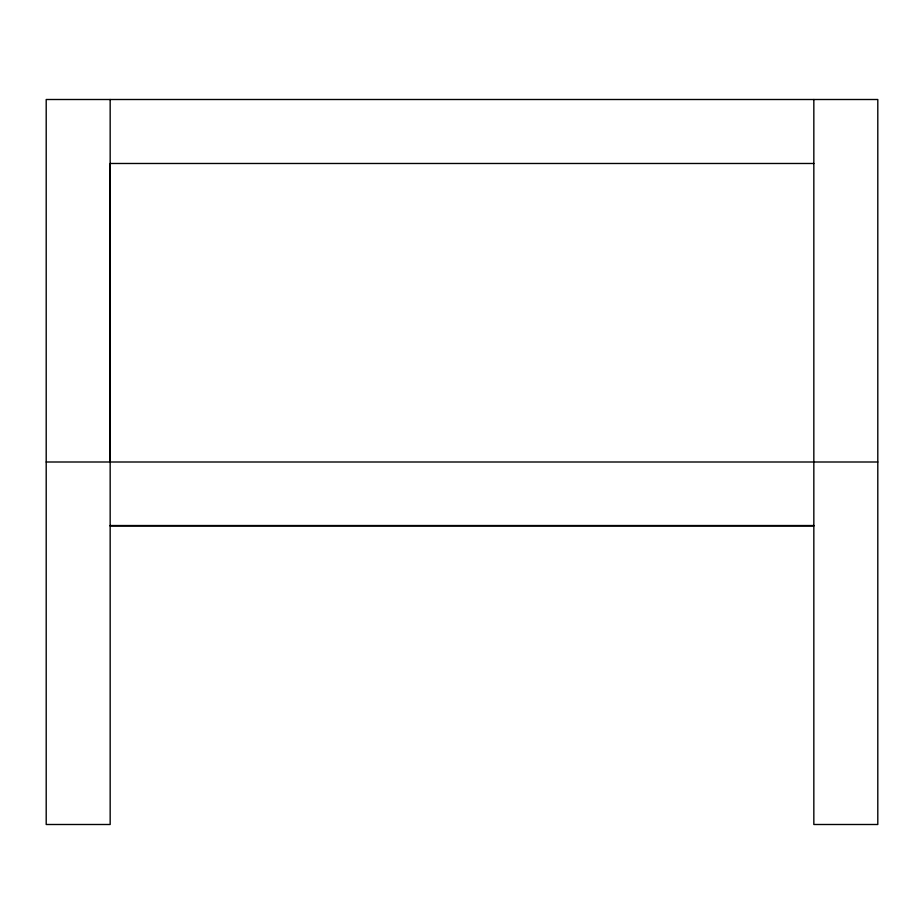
<?xml version="1.0" encoding="UTF-8"?>
<svg xmlns="http://www.w3.org/2000/svg" width="924" height="924" viewBox="0 0 924 924"><rect width="100%" height="100%" fill="white"/><g stroke="black" fill="none" stroke-linecap="round" stroke-linejoin="round"><path stroke-width="1.39" d="M110.164 462L110.21 163.479L813.836 163.479M46.2 462L877.8 462M110.164 525.537L813.836 525.537M110.164 525.964L813.836 525.964M813.836 99.503L813.836 824.497L877.8 824.497L877.8 99.503L46.2 99.503L46.2 824.497L110.164 824.497L110.164 99.503"/></g></svg>
